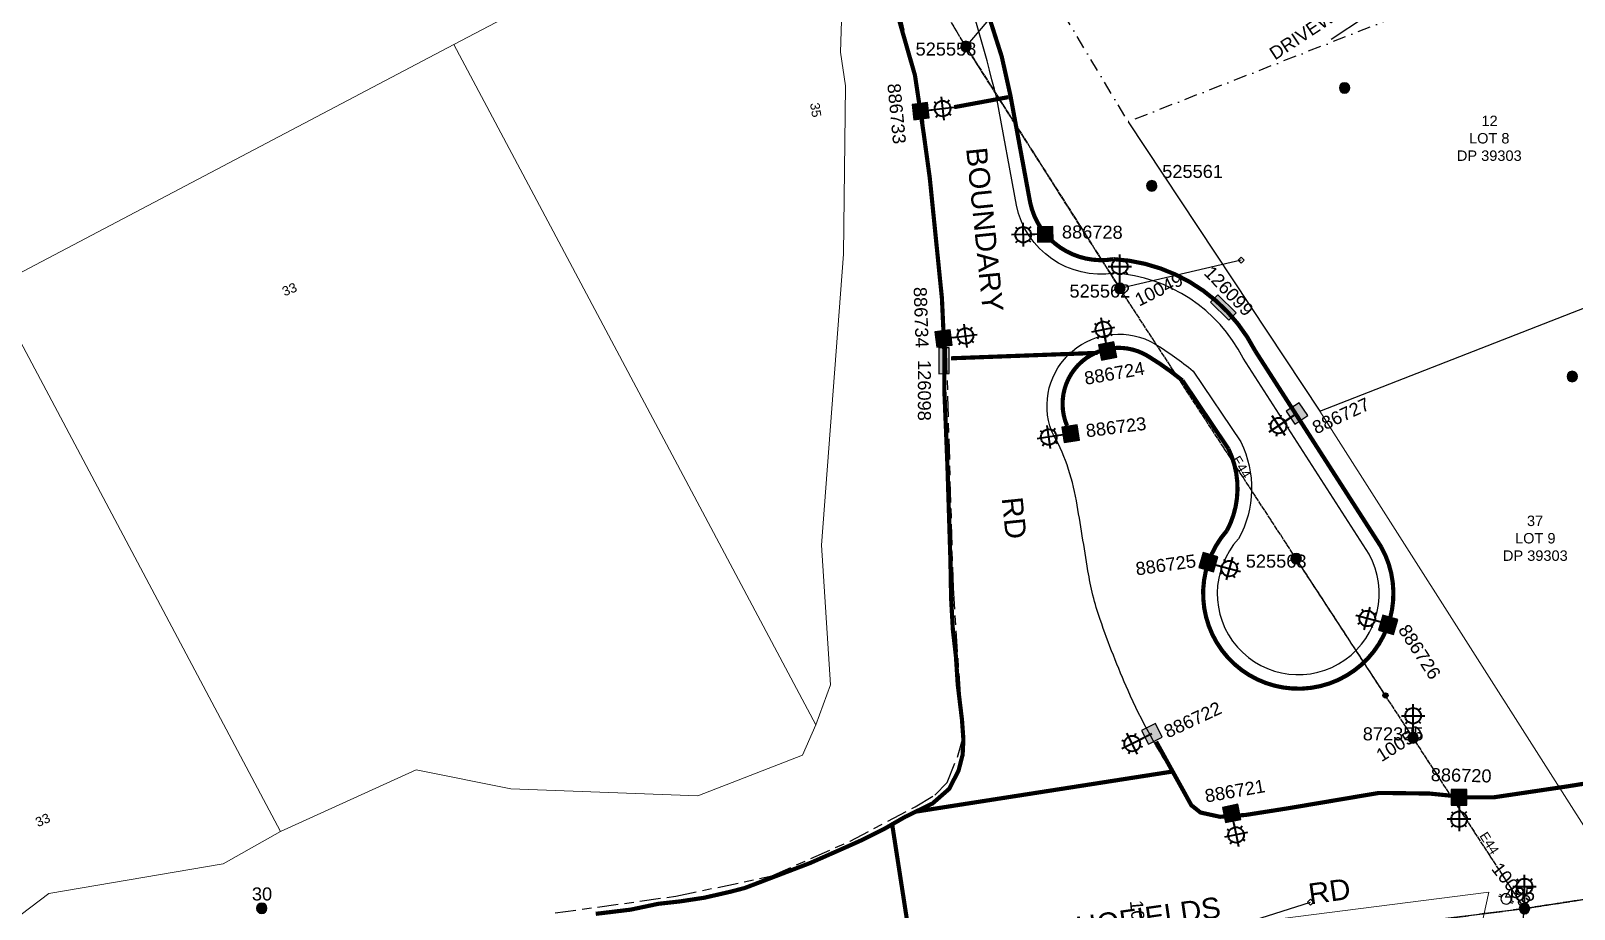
# Model space of a CAD drawing. Header units: metres. Extents: x 301589 to 305563, y 6268713 to 6270518.
# Drawn here: x 303999 to 304294.9, y 6269417.3 to 6269585.6 of the extents above; entities that cross this region are included whole.
import ezdxf
from ezdxf.enums import TextEntityAlignment as Align

# ---------------------------------------------------------------- set-up
doc = ezdxf.new("R2010")
doc.units = ezdxf.units.M
for name, pattern in [('Cable Exist OH', [1, 1, 0]), ('Cable Exist UG', [8.2, 4, -1.2, 1.8, -1.2]), ('DASHDOT2', [0.5, 0.25, -0.125, 0, -0.125]), ('PHANTOM2', [1.25, 0.625, -0.125, 0.125, -0.125, 0.125, -0.125])]:
    doc.linetypes.add(name, pattern=pattern)
doc.layers.get('0').update_dxf_attribs({"color": 6})
for name, color, linetype in [('_User Miscellaneous1', 7, 'Continuous'), ('_User Miscellaneous12', 7, 'Continuous'), ('_User_SL_Exist', 7, 'Continuous'), ('Equip_LV_EXT', 7, 'Continuous'), ('Equip_SP_LV_MOD', 3, 'Continuous'), ('Equip_SP_SL_EXT', 7, 'Continuous'), ('Equip_SP_SL_MOD', 3, 'Continuous'), ('Mains_HV_EXT', 1, 'Continuous'), ('Mains_LV_EXT', 5, 'Continuous'), ('Mains_SL_EXT', 3, 'Continuous'), ('Services_SP_EXT', 7, 'Continuous'), ('SupportsOH_SP_TR_HV_LV_SL_MOD', 3, 'Continuous'), ('SupportsUG_SP_LV_EXT', 7, 'Continuous'), ('SupportsUG_SP_LV_SL_EXT', 7, 'Continuous')]:
    doc.layers.add(name, color=color, linetype=linetype)
doc.layers.add('Cadastre Land Parcels_SP_EXT', color=7, linetype='Continuous', lineweight=5)
doc.layers.add('Cadastre Roads_SP_EXT', color=9, linetype='Continuous', lineweight=5)
doc.styles.add('COLUMN_LABEL', font='arial.ttf')
doc.styles.add('iecARIAL', font='arial.ttf', dxfattribs={"height": 2})
doc.styles.add('POLE_LABEL', font='arial.ttf')
doc.styles.get("Standard").update_dxf_attribs({"font": 'arial.ttf'})
doc.linetypes.add('Cable 1', pattern='A,7,-3,["//",Standard,S=1.5,R=0,X=-2.1,Y=-0.7],-0.001', length=10.001)

# ---------------------------------------------------------------- blocks, each defined once
blk = doc.blocks.new('LV_OH_LINKS_OPEN_EXT')
for p, q in [((-0.17, 4.97), (-0.17, 5.46)), ((-0.17, 3), (-0.17, 2.5)), ((0.17, 4.97), (0.17, 5.46)), ((0.17, 3), (0.17, 2.5))]:
    blk.add_line(p, q)
blk.add_lwpolyline([(0, 2.99, 1), (0, 4.98, 1)], format="xyb", close=True)
at = {"flags": 9}
for tag, p in [('ACTUAL_STATUS', (0, 0)), ('CONSTRUCTED_VOLTAGE', (0, -0.2)), ('OPERATING_VOLTAGE', (0, -0.6)), ('ORIENTATION', (0, -0.8)), ('OWNED_BY', (0, -1)), ('STATE', (0, -1.2)), ('SWITCH_TYPE', (0, -1.4)), ('NO_PHASES', (0, -0.4)), ('USAGE', (0, -1.6)), ('LEGEND', (0, -1.8)), ('NOTES', (0, -2))]:
    blk.add_attdef(tag, text='', height=0.2, dxfattribs=at).set_placement(p, align=Align.MIDDLE_LEFT)
at = {"flags": 1}
blk.add_attdef('Z', (0, 0), '', height=0.2, dxfattribs=at)
blk = doc.blocks.new('SL_LANTERN_EXT')
at = {"lineweight": 40}
for p, q in [((0, 1.97), (0, 6.47)), ((-2.25, 4.22), (2.25, 4.22)), ((-1.46, 5.68), (-1.06, 5.28)), ((-1.46, 2.76), (-1.06, 3.16)), ((1.46, 5.68), (1.06, 5.28)), ((1.46, 2.76), (1.06, 3.16)), ((0, 0), (0, 2.72))]:
    blk.add_line(p, q, dxfattribs=at)
blk.add_circle((0, 4.22), 1.5, dxfattribs=at)
at = {"style": 'iecARIAL', "flags": 8}
blk.add_attdef('ASSET_NUM', (1.5, 1.5), '', height=2.5, dxfattribs=at)
for tag, p, height, flags in [('OPERATING_VOLTAGE', (0.98, -1.65), 0.2, 9), ('ORIENTATION', (0.98, -1.85), 0.2, 9), ('OWNED_BY', (0.98, -2.05), 0.2, 9), ('STATE', (0.98, -2.25), 0.2, 9), ('CONSTRUCTED_VOLTAGE', (0.98, -0.65), 0.2, 9), ('CONTROL_TYPE', (0.98, -0.85), 0.2, 9), ('LANTERN_PURPOSE', (0.98, -1.05), 0.2, 9), ('LANTERN_TYPE', (0.98, -1.25), 0.2, 9), ('NO_PHASES', (0.98, -1.45), 0.2, 9), ('USAGE', (0.98, -2.45), 0.2, 9), ('CEXIST', (0.98, -2.65), 0.2, 9), ('CNEW', (0.98, -2.85), 0.2, 9), ('CNUMBER', (0.98, -3.05), 0.2, 9), ('LNUMBER', (2.18, -3.25), 2.5, 8), ('CREMOVE', (0.98, -3.25), 0.2, 9), ('CREPLACE', (0.98, -3.45), 0.2, 9), ('LKINGHEIGHT', (0.98, -3.65), 0.2, 9), ('LBRACKET', (0.98, -3.85), 0.2, 9), ('LBRACKETVOCAB', (0.98, -4.05), 0.2, 9), ('LCATEGORY', (0.98, -4.25), 0.2, 9), ('LCHARGE1', (0.98, -4.45), 0.2, 9), ('LCHARGE1PERCENT', (0.98, -4.65), 0.2, 9), ('LCHARGE2', (0.98, -4.85), 0.2, 9), ('LCHARGE2PERCENT', (0.98, -5.05), 0.2, 9), ('LCHARGE3', (0.98, -5.25), 0.2, 9), ('LCHARGE3PERCENT', (0.98, -5.45), 0.2, 9), ('LEXIST', (0.98, -5.65), 0.2, 9), ('LLAMP', (0.98, -5.85), 0.2, 9), ('LLAMPVOCAB', (0.98, -6.05), 0.2, 9), ('LMAST', (0.98, -6.25), 0.2, 9), ('LMASTVOCAB', (0.98, -6.45), 0.2, 9), ('LNEW', (0.98, -6.65), 0.2, 9), ('LANTNUMBER', (0.98, -6.85), 0.2, 9), ('LOUTREACH', (0.98, -7.25), 0.2, 9), ('LOUTREACHVOCAB', (0.98, -7.45), 0.2, 9), ('LRATECODE', (0.98, -7.65), 0.2, 9), ('LREMOVE', (0.98, -7.85), 0.2, 9), ('LREPLACE', (0.98, -8.05), 0.2, 9), ('LTYPE', (0.98, -8.25), 0.2, 9), ('LTYPEVOCAB', (0.98, -8.45), 0.2, 9), ('LEGEND', (0.98, -8.65), 0.2, 9), ('LOCATION', (0.98, -8.85), 0.2, 9), ('NOTES', (0.98, -9.05), 0.2, 9), ('STREETNAME', (0.98, -9.25), 0.2, 9), ('SUBURB', (0.98, -9.45), 0.2, 1)]:
    blk.add_attdef(tag, p, '', height=height, dxfattribs=dict(flags=flags))
blk = doc.blocks.new('CCP_EXT')
blk.add_wipeout([(0, 0.57), (0.57, 0), (0, -0.57), (-0.57, 0)])
blk.add_lwpolyline([(-0.57, 0), (0, 0.57), (0.57, 0), (0, -0.57), (-0.57, 0)])
at = {"flags": 1}
blk.add_attdef('Z', (0, 0), '', height=0.2, dxfattribs=at)
at = {"flags": 9}
for tag, p in [('CCP_TYPE', (0, 0)), ('CONSTRUCTED_VOLTAGE', (0, -0.2)), ('OPERATING_VOLTAGE', (0, -0.6)), ('ORIENTATION', (0, -0.8)), ('OWNED_BY', (0, -1)), ('STATE', (0, -1.8)), ('NO_PHASES', (0, -0.4)), ('USAGE', (0, -1.2)), ('LEGEND', (0, -1.4)), ('LIFE_SUPPORT', (0, -1.6)), ('NOTES', (0, -2))]:
    blk.add_attdef(tag, text='', height=0.2, dxfattribs=at).set_placement(p, align=Align.MIDDLE_LEFT)
blk = doc.blocks.new('POLE_EXT')
blk.add_hatch(color=256).paths.add_polyline_path([(-1, 0, 1), (1, 0, 1)])
blk.add_lwpolyline([(-1, 0, 1), (1, 0, 1)], format="xyb", close=True)
for tag, height, flags, p in [('pNumber', 2.5, 8, (-17.84, 2.07)), ('OWNED_BY', 0.2, 9, (1.35, -0.4)), ('SPECIAL_USE', 0.2, 9, (1.35, -0.8)), ('STATE', 0.2, 9, (1.35, -1)), ('cLV', 0.2, 9, (1.35, -1.4)), ('hDepth', 0.2, 9, (1.35, -1.6)), ('hDia', 0.2, 9, (1.35, -1.8)), ('cHV', 0.2, 9, (1.35, -2)), ('PARENT', 0.2, 9, (1.35, -0.6)), ('USAGE', 0.2, 9, (1.35, -1.2)), ('LBRACKET', 0.2, 9, (1.35, -2.2)), ('LExisting', 0.2, 9, (1.35, -2.4)), ('LANTNUMBER', 0.2, 9, (1.35, -2.6)), ('LOther', 0.2, 9, (1.35, -2.8)), ('LRemove', 0.2, 9, (1.35, -3)), ('cLinedev', 0.2, 9, (1.35, -3.4)), ('pExisting', 0.2, 9, (1.35, -3.8)), ('pFooting', 0.2, 9, (1.35, -4.4)), ('pNew', 0.2, 9, (1.35, -4.6)), ('pRelocate', 0.2, 9, (1.35, -5)), ('pRemove', 0.2, 9, (1.35, -5.2)), ('pReplace', 0.2, 9, (1.35, -5.4)), ('pStay', 0.2, 9, (1.35, -5.6)), ('pType', 0.2, 9, (1.35, -5.8)), ('LEGEND', 0.2, 9, (1.35, -3.2)), ('LOCATION', 0.2, 9, (1.35, -3.6)), ('PFNUMBER', 0.2, 9, (1.35, -4)), ('NEWPFNUMBER', 0.2, 9, (1.35, -4.2)), ('cspan', 0.2, 9, (1.35, -6)), ('STREETNAME', 0.2, 9, (1.35, -6.2)), ('SUBURB', 0.2, 9, (1.35, -6.4)), ('OPERATED_BY', 0.2, 9, (1.36, -7.01)), ('NOTES', 0.2, 9, (1.35, -6.6)), ('MAINTAINED_BY', 0.2, 9, (1.36, -6.81))]:
    blk.add_attdef(tag, text='', height=height, dxfattribs=dict(flags=flags)).set_placement(p, align=Align.MIDDLE_LEFT)
at = {"style": 'POLE_LABEL'}
for tag, height, flags, p in [('ASSET_NUM', 2.5, 8, (2, 2)), ('STRUCTURE_PLANT_NUMBER', 0.2, 9, (1.35, 0.03)), ('STREET_CODE', 0.2, 9, (1.35, -0.2))]:
    blk.add_attdef(tag, text='', height=height, dxfattribs=dict(at, flags=flags)).set_placement(p, align=Align.MIDDLE_LEFT)
at = {"flags": 1}
blk.add_attdef('Z', (1.35, -7.33), '', height=0.2, dxfattribs=at)
blk = doc.blocks.new('CONNECTOR_NODE_EXT')
h = blk.add_hatch(color=256)
edge = h.paths.add_edge_path()
edge.add_arc((0, 0), 0.5, 0, 360)
blk.add_circle((0, 0), 0.5)
at = {"flags": 1}
blk.add_attdef('Z', (0, 0), '', height=0.2, dxfattribs=at)
at = {"flags": 9}
for tag, p in [('CONNECTOR_TYPE', (0, 0)), ('CONSTRUCTED_VOLTAGE', (0, -0.2)), ('OPERATING_VOLTAGE', (0, -0.6)), ('ORIENTATION', (0, -0.8)), ('SUBTYPE', (0, -1)), ('NO_PHASES', (0, -0.4)), ('USAGE', (0, -1.2)), ('NOTES', (0, -1.4))]:
    blk.add_attdef(tag, text='', height=0.2, dxfattribs=at).set_placement(p, align=Align.MIDDLE_LEFT)
blk = doc.blocks.new('PILLAR_EXT')
blk.add_hatch(color=256).paths.add_polyline_path([(-2.475, 0.99), (-2.475, -0.99), (2.475, -0.99), (2.475, 0.99)])
blk.add_lwpolyline([(-2.475, -0.99), (2.475, -0.99), (2.475, 0.99), (-2.475, 0.99)], close=True)
at = {"style": 'iecARIAL', "flags": 8}
blk.add_attdef('ASSET_NUM', (1.5, 3.5), '', height=2.5, dxfattribs=at)
for tag, p, flags in [('OWNED_BY', (0, -0.2), 9), ('STATE', (0, -0.4), 9), ('SUPPORT_TYPE', (0, -0.6), 9), ('STREETNAME', (0, -1.8), 9), ('SUBURB', (0, -2), 1), ('USAGE', (0, -0.8), 9), ('LEGEND', (0, -1), 9), ('LOCATION', (0, -1.2), 9), ('NOTES', (0, -1.4), 9), ('PARENT', (0, -1.6), 9)]:
    blk.add_attdef(tag, p, '', height=0.2, dxfattribs=dict(flags=flags))
blk = doc.blocks.new('COLUMN_EXT')
blk.add_hatch(color=256).paths.add_polyline_path([(-1.49, 1.48), (-1.49, -1.49), (1.48, -1.49), (1.48, 1.48)])
blk.add_lwpolyline([(-1.49, -1.49), (1.48, -1.49), (1.48, 1.48), (-1.49, 1.48)], close=True)
for tag, height, style, flags, p in [('ASSET_NUM', 2.5, 'COLUMN_LABEL', 8, (2, 2)), ('STRUCTURE_PLANT_NUMBER', 0.2, 'POLE_LABEL', 9, (1.81, 0.03)), ('STREET_CODE', 0.2, 'COLUMN_LABEL', 9, (1.81, -0.2))]:
    blk.add_attdef(tag, text='', height=height, dxfattribs=dict(style=style, flags=flags)).set_placement(p, align=Align.MIDDLE_LEFT)
at = {"flags": 1}
blk.add_attdef('Z', (1.81, -2.35), '', height=0.2, dxfattribs=at)
at = {"flags": 9}
for tag, p in [('COLUMN_TYPE', (1.81, -0.4)), ('OWNED_BY', (1.81, -0.6)), ('STATE', (1.81, -0.8)), ('USAGE', (1.81, -1)), ('STREETNAME', (1.81, -1.6)), ('SUBURB', (1.81, -1.8)), ('LEGEND', (1.81, -1.2)), ('LOCATION', (1.81, -1.4)), ('NOTES', (1.81, -2))]:
    blk.add_attdef(tag, text='', height=0.2, dxfattribs=at).set_placement(p, align=Align.MIDDLE_LEFT)

msp = doc.modelspace()

# ---------------------------------------------------------------- linework, layer by layer
at = {"layer": '_User Miscellaneous1', "color": 1, "linetype": 'DASHDOT2', "ltscale": 10, "flags": 128}
msp.add_lwpolyline([(304479.892, 6269741.655), (304505.67, 6269683.99), (304349.291, 6269622.884), (304338.368, 6269618.616), (304209.389, 6269568.217), (304209.389, 6269568.217), (304176.396, 6269623.063), (304315.405, 6269677.381), (304326.328, 6269681.65)], close=True, dxfattribs=at)
at = {"layer": '_User Miscellaneous1', "color": 8}
msp.add_lwpolyline([(304254.899, 6269588.322), (304254.89, 6269588.316), (304248.265, 6269583.943)], dxfattribs=at)
at = {"layer": '_User Miscellaneous12', "linetype": 'Continuous'}
msp.add_lwpolyline([(304209.389, 6269568.217), (304246.113, 6269512.711), (304411.245, 6269577.172), (304532.255, 6269624.473), (304505.67, 6269683.99)], dxfattribs=at)
at = {"layer": '_User Miscellaneous12', "const_width": 0.8}
for points in [[(304107.285, 6269416.353), (304113.992, 6269417.162), (304119.3, 6269418.278), (304123.48, 6269418.744), (304128.108, 6269419.445), (304133.182, 6269420.611), (304135.865, 6269421.311), (304148.38, 6269426.092), (304155.33, 6269429.16), (304158.38, 6269430.527), (304162.697, 6269432.692), (304166.606, 6269434.949), (304171.823, 6269437.491), (304175.062, 6269440.326), (304176.844, 6269443.805), (304177.628, 6269446.839), (304177.778, 6269449.787), (304177.511, 6269453.508), (304176.695, 6269460.274), (304176.345, 6269465.699), (304175.762, 6269470.774), (304175.421, 6269476.839), (304175.295, 6269483.955), (304174.712, 6269502.387), (304174.129, 6269516.619), (304174.129, 6269524.202), (304173.662, 6269534.351), (304171.329, 6269557.449), (304170.162, 6269565.965), (304168.492, 6269577.112), (304163.98, 6269592.796)], [(304176.012, 6269570.999), (304186.424, 6269572.925)], [(304175.414, 6269522.855), (304203.524, 6269523.895)], [(304214.726, 6269449.365), (304218.575, 6269442.426), (304221.491, 6269437.168), (304223.241, 6269435.777), (304226.974, 6269434.96), (304231.874, 6269435.31), (304240.04, 6269436.593), (304257.304, 6269439.509), (304259.754, 6269439.509), (304267.168, 6269439.414), (304274.337, 6269438.693), (304279.469, 6269438.693), (304293.585, 6269440.792), (304327.634, 6269446.243)], [(304168.654, 6269435.947), (304218.062, 6269443.665)], [(304172.277, 6269380.833), (304164.096, 6269433.677)]]:
    msp.add_lwpolyline(points, dxfattribs=at)
at = {"layer": 'Cadastre Land Parcels_SP_EXT', "linetype": 'Continuous'}
for points in [[(304146.696, 6269617.993), (304111.029, 6269686.538), (304094.778, 6269715.131), (303939.734, 6269634.541), (303958.148, 6269599.404), (303991.458, 6269536.35), (304080.055, 6269583.019), (304146.696, 6269617.993)], [(304152.313, 6269460.236), (304150.544, 6269487.01), (304154.768, 6269542.807), (304155.158, 6269575.109), (304154.207, 6269581.534), (304154.538, 6269591.646), (304150.919, 6269606.372), (304146.696, 6269617.993), (304080.055, 6269583.019), (304149.46, 6269452.566), (304152.313, 6269460.236)], [(303981.163, 6269404.178), (304002.403, 6269420.236), (304035.873, 6269425.965), (304046.863, 6269432.161), (303991.458, 6269536.35), (303958.148, 6269599.404), (303884.7, 6269560.94), (303941.511, 6269453.401), (303969.214, 6269400.962), (303981.163, 6269404.178)], [(304146.931, 6269446.792), (304149.46, 6269452.566), (304080.055, 6269583.019), (303991.458, 6269536.35), (304046.863, 6269432.161), (304072.853, 6269443.955), (304090.984, 6269440.305), (304126.864, 6269439), (304146.931, 6269446.792)], [(304302.55, 6269424.069), (304468.329, 6269449.273), (304461.985, 6269463.489), (304411.245, 6269577.172), (304246.113, 6269512.711), (304302.55, 6269424.069)]]:
    msp.add_lwpolyline(points, close=True, dxfattribs=at)
at = {"layer": 'Mains_HV_EXT', "linetype": 'Cable Exist UG'}
msp.add_lwpolyline([(304099.524, 6269416.517), (304122.656, 6269419.738), (304122.656, 6269419.738), (304141.034, 6269423.609), (304156.039, 6269430.27), (304168.511, 6269436.866), (304172.27, 6269439.136), (304174.666, 6269441.562), (304174.666, 6269441.562), (304176.79, 6269446.809), (304177.744, 6269450.226), (304175.856, 6269478.84), (304174.634, 6269521.311), (304174.559, 6269524.595), (304174.559, 6269524.595), (304170.039, 6269569.763), (304163.807, 6269597.317)], dxfattribs=at)
at = {"layer": 'Mains_HV_EXT', "linetype": 'Cable Exist OH'}
msp.add_lwpolyline([(304285.366, 6269417.368), (304375.345, 6269431.098), (304559.208, 6269458.948)], dxfattribs=at)
at = {"layer": 'Mains_LV_EXT', "linetype": 'Cable Exist OH'}
for points in [[(304178.258, 6269582.629), (304150.739, 6269628.282)], [(304207.77, 6269536.255), (304178.258, 6269582.629)], [(304258.698, 6269458.227), (304241.573, 6269484.463), (304207.77, 6269536.255)], [(304285.368, 6269417.379), (304263.999, 6269450.105), (304258.698, 6269458.227)], [(304375.345, 6269431.098), (304285.366, 6269417.368)]]:
    msp.add_lwpolyline(points, dxfattribs=at)
at = {"layer": 'Mains_SL_EXT', "linetype": 'Cable Exist OH'}
for points in [[(304178.258, 6269582.629), (304207.77, 6269536.255)], [(304263.999, 6269450.105), (304241.573, 6269484.463), (304207.77, 6269536.255)], [(304285.366, 6269417.368), (304263.999, 6269450.105)], [(304285.366, 6269417.368), (304375.345, 6269431.098)]]:
    msp.add_lwpolyline(points, dxfattribs=at)
at = {"layer": 'Services_SP_EXT'}
for points in [[(304196.032, 6269596.657), (304188.885, 6269595.153), (304178.258, 6269582.629)], [(304291.938, 6269398.173), (304283.805, 6269404.556), (304285.366, 6269417.368)]]:
    msp.add_lwpolyline(points, dxfattribs=at)

# ---------------------------------------------------------------- block references
at = {"layer": '_User_SL_Exist'}
for p, rotation in [((304193.469, 6269546.62), 91.00702264961038), ((304205.453, 6269524.246), 11.32283137350874), ((304241.722, 6269512.283), 123.6972902758379), ((304224.688, 6269483.637), 254.9276236719569), ((304259.281, 6269471.875), 74.92762367195685)]:
    msp.add_blockref('SL_LANTERN_EXT', p, dxfattribs=dict(at, rotation=rotation))
ref = msp.add_blockref('COLUMN_EXT', (304193.469, 6269546.62), dxfattribs=dict(at, rotation=91.0073547139111))
ref.add_attrib('ASSET_NUM', '886728', dxfattribs={"layer": '0', "height": 2.5, "rotation": 359.62885, "style": 'COLUMN_LABEL'}).set_placement((304196.678, 6269548.336), align=Align.TOP_LEFT)
ref = msp.add_blockref('COLUMN_EXT', (304205.453, 6269524.246), dxfattribs=dict(at, rotation=11.32316343780942))
ref.add_attrib('ASSET_NUM', '886724', dxfattribs={"layer": '0', "height": 2.5, "rotation": 9.94466, "style": 'COLUMN_LABEL'}).set_placement((304200.771, 6269520.218), align=Align.TOP_LEFT)
ref = msp.add_blockref('COLUMN_EXT', (304241.722, 6269512.283), dxfattribs=dict(at, rotation=123.6976223401386))
ref.add_attrib('ASSET_NUM', '886727', dxfattribs={"layer": '0', "height": 2.5, "rotation": 25, "style": 'COLUMN_LABEL'}).set_placement((304244.366, 6269510.518), align=Align.TOP_LEFT)
ref = msp.add_blockref('COLUMN_EXT', (304224.74, 6269483.754), dxfattribs=dict(at, rotation=253.8835274985119))
ref.add_attrib('ASSET_NUM', '886725', dxfattribs={"layer": '0', "height": 2.5, "rotation": 8, "style": 'COLUMN_LABEL'}).set_placement((304210.629, 6269483.695), align=Align.TOP_LEFT)
ref = msp.add_blockref('COLUMN_EXT', (304259.23, 6269471.758), dxfattribs=dict(at, rotation=73.88352749851195))
ref.add_attrib('ASSET_NUM', '886726', dxfattribs={"layer": '0', "height": 2.5, "rotation": 303, "style": 'COLUMN_LABEL'}).set_placement((304263.131, 6269472.152), align=Align.TOP_LEFT)
at = {"layer": 'Equip_LV_EXT'}
msp.add_blockref('CONNECTOR_NODE_EXT', (304258.698, 6269458.227), dxfattribs=at)
at = {"layer": 'Equip_SP_LV_MOD', "rotation": 62.21809677819678}
msp.add_blockref('LV_OH_LINKS_OPEN_EXT', (304285.366, 6269417.368), dxfattribs=at)
at = {"layer": 'Equip_SP_SL_EXT'}
for p, rotation in [((304169.592, 6269570.219), 276.9211350596084), ((304173.973, 6269526.634), 276.9211350596084), ((304198.327, 6269508.395), 98.70003572419472), ((304213.921, 6269450.863), 116.4837225275045), ((304272.81, 6269438.697), 179.9996679346785), ((304229.207, 6269435.609), 191.648745063547)]:
    msp.add_blockref('SL_LANTERN_EXT', p, dxfattribs=dict(at, rotation=rotation))
at = {"layer": 'Equip_SP_SL_MOD'}
ref = msp.add_blockref('SL_LANTERN_EXT', (304207.77, 6269536.255), dxfattribs=at)
ref.add_attrib('ASSET_NUM', '10049', dxfattribs={"layer": '0', "height": 2.5, "rotation": 26.5924, "style": 'iecARIAL'}).set_placement((304219.594, 6269538.209), align=Align.MIDDLE_RIGHT)
ref = msp.add_blockref('SL_LANTERN_EXT', (304263.999, 6269450.105), dxfattribs=at)
ref.add_attrib('ASSET_NUM', '10050', dxfattribs={"layer": '0', "height": 2.5, "rotation": 32.03529, "style": 'iecARIAL'}).set_placement((304265.499, 6269451.605), align=Align.MIDDLE_RIGHT)
ref = msp.add_blockref('SL_LANTERN_EXT', (304285.366, 6269417.368), dxfattribs=at)
ref.add_attrib('ASSET_NUM', '10099', dxfattribs={"layer": '0', "height": 2.5, "rotation": 308.32445, "style": 'iecARIAL'}).set_placement((304286.866, 6269418.868), align=Align.TOP_RIGHT)
ref = msp.add_blockref('SL_LANTERN_EXT', (304210.348, 6269407.796), dxfattribs=at)
ref.add_attrib('ASSET_NUM', '10098', dxfattribs={"layer": '0', "height": 2.5, "rotation": 275.37976, "style": 'iecARIAL'}).set_placement((304211.848, 6269409.296), align=Align.MIDDLE_RIGHT)
at = {"layer": 'Services_SP_EXT'}
msp.add_blockref('CCP_EXT', (304244.341, 6269418.615), dxfattribs=at)
at = {"layer": 'SupportsOH_SP_TR_HV_LV_SL_MOD'}
ref = msp.add_blockref('POLE_EXT', (304178.258, 6269582.629), dxfattribs=at)
ref.add_attrib('ASSET_NUM', '525558', dxfattribs={"layer": '0', "height": 2.5, "rotation": 359.93878, "style": 'POLE_LABEL'}).set_placement((304180.258, 6269583.379), align=Align.TOP_RIGHT)
msp.add_blockref('POLE_EXT', (304250.861, 6269574.681), dxfattribs=at)
ref = msp.add_blockref('POLE_EXT', (304213.896, 6269555.915), dxfattribs=dict(at, rotation=0.04731903822326443))
ref.add_attrib('ASSET_NUM', '525561', dxfattribs={"layer": '0', "height": 2.5, "rotation": 0.05885, "style": 'POLE_LABEL'}).set_placement((304215.896, 6269556.665), align=Align.BOTTOM_LEFT)
ref = msp.add_blockref('POLE_EXT', (304207.77, 6269536.255), dxfattribs=at)
ref.add_attrib('ASSET_NUM', '525562', dxfattribs={"layer": '0', "height": 2.5, "rotation": 0.03131, "style": 'POLE_LABEL'}).set_placement((304209.77, 6269537.005), align=Align.TOP_RIGHT)
ref = msp.add_blockref('POLE_EXT', (304294.527, 6269519.364), dxfattribs=at)
ref.add_attrib('ASSET_NUM', '525229', dxfattribs={"layer": '0', "height": 2.5, "style": 'POLE_LABEL'}).set_placement((304296.527, 6269520.114), align=Align.MIDDLE_LEFT)
ref = msp.add_blockref('POLE_EXT', (304241.573, 6269484.463), dxfattribs=at)
ref.add_attrib('ASSET_NUM', '525563', dxfattribs={"layer": '0', "height": 2.5, "rotation": 359.94115, "style": 'POLE_LABEL'}).set_placement((304243.573, 6269485.213), align=Align.TOP_RIGHT)
ref = msp.add_blockref('POLE_EXT', (304263.999, 6269450.105), dxfattribs=at)
ref.add_attrib('ASSET_NUM', '872355', dxfattribs={"layer": '0', "height": 2.5, "rotation": 359.94638, "style": 'POLE_LABEL'}).set_placement((304265.999, 6269450.855), align=Align.MIDDLE_RIGHT)
ref = msp.add_blockref('POLE_EXT', (304043.242, 6269417.416), dxfattribs=at)
ref.add_attrib('ASSET_NUM', '30', dxfattribs={"layer": '0', "height": 2.5, "style": 'POLE_LABEL'}).set_placement((304045.242, 6269418.166), align=Align.BOTTOM_RIGHT)
ref = msp.add_blockref('POLE_EXT', (304285.366, 6269417.368), dxfattribs=at)
ref.add_attrib('ASSET_NUM', '405', dxfattribs={"layer": '0', "height": 2.5, "rotation": 0.04613, "style": 'POLE_LABEL'}).set_placement((304287.366, 6269418.118), align=Align.BOTTOM_RIGHT)
at = {"layer": 'SupportsUG_SP_LV_EXT'}
ref = msp.add_blockref('PILLAR_EXT', (304174.071, 6269522.383), dxfattribs=dict(at, rotation=270.0769417057859))
ref.add_attrib('ASSET_NUM', '126098', dxfattribs={"layer": '0', "height": 2.5, "rotation": 270, "style": 'iecARIAL'}).set_placement((304170.304, 6269522.519), align=Align.MIDDLE_LEFT)
at = {"layer": 'SupportsUG_SP_LV_SL_EXT'}
ref = msp.add_blockref('COLUMN_EXT', (304169.592, 6269570.219), dxfattribs=dict(at, rotation=276.9214671239091))
ref.add_attrib('ASSET_NUM', '886733', dxfattribs={"layer": '0', "height": 2.5, "rotation": 275.54296, "style": 'COLUMN_LABEL'}).set_placement((304165.672, 6269575.672), align=Align.TOP_LEFT)
ref = msp.add_blockref('COLUMN_EXT', (304173.973, 6269526.634), dxfattribs=dict(at, rotation=276.9214671239091))
ref.add_attrib('ASSET_NUM', '886734', dxfattribs={"layer": '0', "height": 2.5, "rotation": 272, "style": 'COLUMN_LABEL'}).set_placement((304170.726, 6269536.588), align=Align.TOP_LEFT)
ref = msp.add_blockref('COLUMN_EXT', (304198.327, 6269508.395), dxfattribs=dict(at, rotation=98.7003677884954))
ref.add_attrib('ASSET_NUM', '886723', dxfattribs={"layer": '0', "height": 2.5, "rotation": 7.32186, "style": 'COLUMN_LABEL'}).set_placement((304201.097, 6269510.168), align=Align.TOP_LEFT)
ref = msp.add_blockref('COLUMN_EXT', (304213.921, 6269450.863), dxfattribs=dict(at, rotation=116.4840545918052))
ref.add_attrib('ASSET_NUM', '886722', dxfattribs={"layer": '0', "height": 2.5, "rotation": 25, "style": 'COLUMN_LABEL'}).set_placement((304215.934, 6269452.243), align=Align.TOP_LEFT)
ref = msp.add_blockref('COLUMN_EXT', (304272.81, 6269438.697), dxfattribs=dict(at, rotation=179.9999999989793))
ref.add_attrib('ASSET_NUM', '886720', dxfattribs={"layer": '0', "height": 2.5, "rotation": 358.62149, "style": 'COLUMN_LABEL'}).set_placement((304267.426, 6269444.308), align=Align.TOP_LEFT)
ref = msp.add_blockref('COLUMN_EXT', (304229.207, 6269435.609), dxfattribs=dict(at, rotation=191.6490771278477))
ref.add_attrib('ASSET_NUM', '886721', dxfattribs={"layer": '0', "height": 2.5, "rotation": 10, "style": 'COLUMN_LABEL'}).set_placement((304223.885, 6269440.143), align=Align.TOP_LEFT)

# ---------------------------------------------------------------- texts
at = {"layer": '_User Miscellaneous1'}
msp.add_text('BOUNDARY                       RD', height=4, rotation=275.81786, dxfattribs=at).set_placement((304178.294, 6269563.082))
at = {"layer": '_User Miscellaneous1', "color": 8, "linetype": 'PHANTOM2', "lineweight": 0, "ltscale": 2, "insert": (304236.148, 6269582.021), "char_height": 2.5, "attachment_point": 1, "rotation": 33.42845}
msp.add_mtext_dynamic_manual_height_columns('DRIVEWAY', width=21.50522, gutter_width=40, heights=[0], dxfattribs=at)
at = {"layer": '_User Miscellaneous1', "linetype": 'Cable 1', "lineweight": 0, "char_height": 2, "width": 13.02408, "attachment_point": 1}
for s, insert in [('\\pi5.1839;12\\P\\pi2.7938;LOT 8      \\P\\pi0.46975;DP 39303', (304271.924, 6269569.37)), ('\\pi5.0803;37\\P\\pi2.7938;LOT 9      \\P\\pi0.46975;DP 39303', (304280.757, 6269492.694))]:
    msp.add_mtext(s, dxfattribs=dict(at, insert=insert))
at = {"layer": 'Defpoints'}
for s, rotation, p in [('35', 278.65179, (304148.374, 6269571.706)), ('33', 22.35518, (304047.611, 6269534.718)), ('33', 24.04062, (304000.344, 6269432.954))]:
    msp.add_text(s, height=1.8, rotation=rotation, dxfattribs=at).set_placement(p)
at = {"layer": 'Mains_LV_EXT'}
for rotation, p in [(301.3382, (304229.175, 6269503.459)), (302.72626, (304276.652, 6269431.324))]:
    msp.add_text('E44', height=1.8, rotation=rotation, dxfattribs=at).set_placement(p)

# ---------------------------------------------------------------- next in the draw order: block references
at = {"layer": 'Services_SP_EXT'}
for p in [(304231.053, 6269541.676), (304244.341, 6269418.615)]:
    msp.add_blockref('CCP_EXT', p, dxfattribs=at)

# ---------------------------------------------------------------- next in the draw order: linework, layer by layer
at = {"layer": 'Cadastre Roads_SP_EXT', "linetype": 'Continuous'}
msp.add_lwpolyline([(304273.784, 6269398.602), (304276.183, 6269409.687), (304278.527, 6269420.52), (304213.932, 6269412.276), (304215.838, 6269401.083), (304217.727, 6269389.999), (304273.784, 6269398.602)], close=True, dxfattribs=at)
at = {"layer": 'Mains_HV_EXT', "linetype": 'Cable Exist OH'}
msp.add_lwpolyline([(304210.348, 6269407.794), (304285.366, 6269417.368)], dxfattribs=at)
at = {"layer": 'Mains_LV_EXT', "linetype": 'Cable Exist OH'}
msp.add_lwpolyline([(304285.366, 6269417.368), (304210.348, 6269407.796)], dxfattribs=at)
at = {"layer": 'Mains_SL_EXT', "linetype": 'Cable Exist OH'}
msp.add_lwpolyline([(304210.348, 6269407.796), (304285.366, 6269417.368)], dxfattribs=at)
at = {"layer": 'Services_SP_EXT'}
msp.add_lwpolyline([(304210.348, 6269407.794), (304244.341, 6269418.615)], dxfattribs=at)

# ---------------------------------------------------------------- next in the draw order: block references
msp.add_blockref('CCP_EXT', (304231.053, 6269541.676), dxfattribs=at)

# ---------------------------------------------------------------- next in the draw order: texts
at = {"layer": '_User Miscellaneous1'}
msp.add_text('SCHOFIELDS           RD', height=4, rotation=8.1258, dxfattribs=at).set_placement((304191.994, 6269410.674))

# ---------------------------------------------------------------- next in the draw order: linework, layer by layer
at = {"layer": '_User Miscellaneous12', "const_width": 0.8}
msp.add_lwpolyline([(304197.649, 6269509.922, -0.7274529), (304213.094, 6269523.314, -0.0355073), (304219.796, 6269518.585), (304228.609, 6269505.466, -0.2393029), (304228.317, 6269489.834, 1.93698), (304257.89, 6269486.684), (304233.742, 6269524.248, 0.2665993), (304206.561, 6269541.863, -0.4029258), (304190.579, 6269552.712), (304186.8, 6269573.2, 0.0902489), (304176.221, 6269601.827, 0.0569348), (304162.754, 6269634.722, -0.0289249), (304155.744, 6269647.97, -1.5702464)], format="xyb", dxfattribs=at)
at = {"layer": '_User Miscellaneous12', "linetype": 'Continuous'}
msp.add_lwpolyline([(304218.515, 6269442.533, -0.0425606), (304209.361, 6269459.154, -0.0218869), (304203.994, 6269472.803, -0.0429689), (304201.662, 6269482.135, 0.0023382), (304199.445, 6269495.551, 0.0866839), (304194.72, 6269508.849, -0.7071539), (304214.49, 6269525.625, -0.0371779), (304221.817, 6269520.418), (304230.952, 6269506.82, -0.2464654), (304230.538, 6269488.265, 1.9537054), (304255.573, 6269485.295), (304231.399, 6269522.9, 0.2652054), (304206.698, 6269539.15, -0.3979305), (304187.93, 6269552.189), (304184.159, 6269572.637, 0.0246613), (304175.69, 6269601.269, 0.050575), (304162.313, 6269629.838, -0.0255924), (304153.297, 6269646.828)], format="xyb", dxfattribs=at)
at = {"layer": 'Services_SP_EXT'}
msp.add_lwpolyline([(304231.053, 6269541.676), (304207.77, 6269536.255)], dxfattribs=at)

# ---------------------------------------------------------------- next in the draw order: block references
at = {"layer": 'SupportsUG_SP_LV_EXT'}
ref = msp.add_blockref('PILLAR_EXT', (304227.62, 6269532.584), dxfattribs=dict(at, rotation=315.4579304955401))
ref.add_attrib('ASSET_NUM', '126099', dxfattribs={"layer": '0', "height": 2.5, "rotation": 314, "style": 'iecARIAL'}).set_placement((304224.63, 6269539.942), align=Align.MIDDLE_LEFT)

doc.saveas('drawing.dxf')
